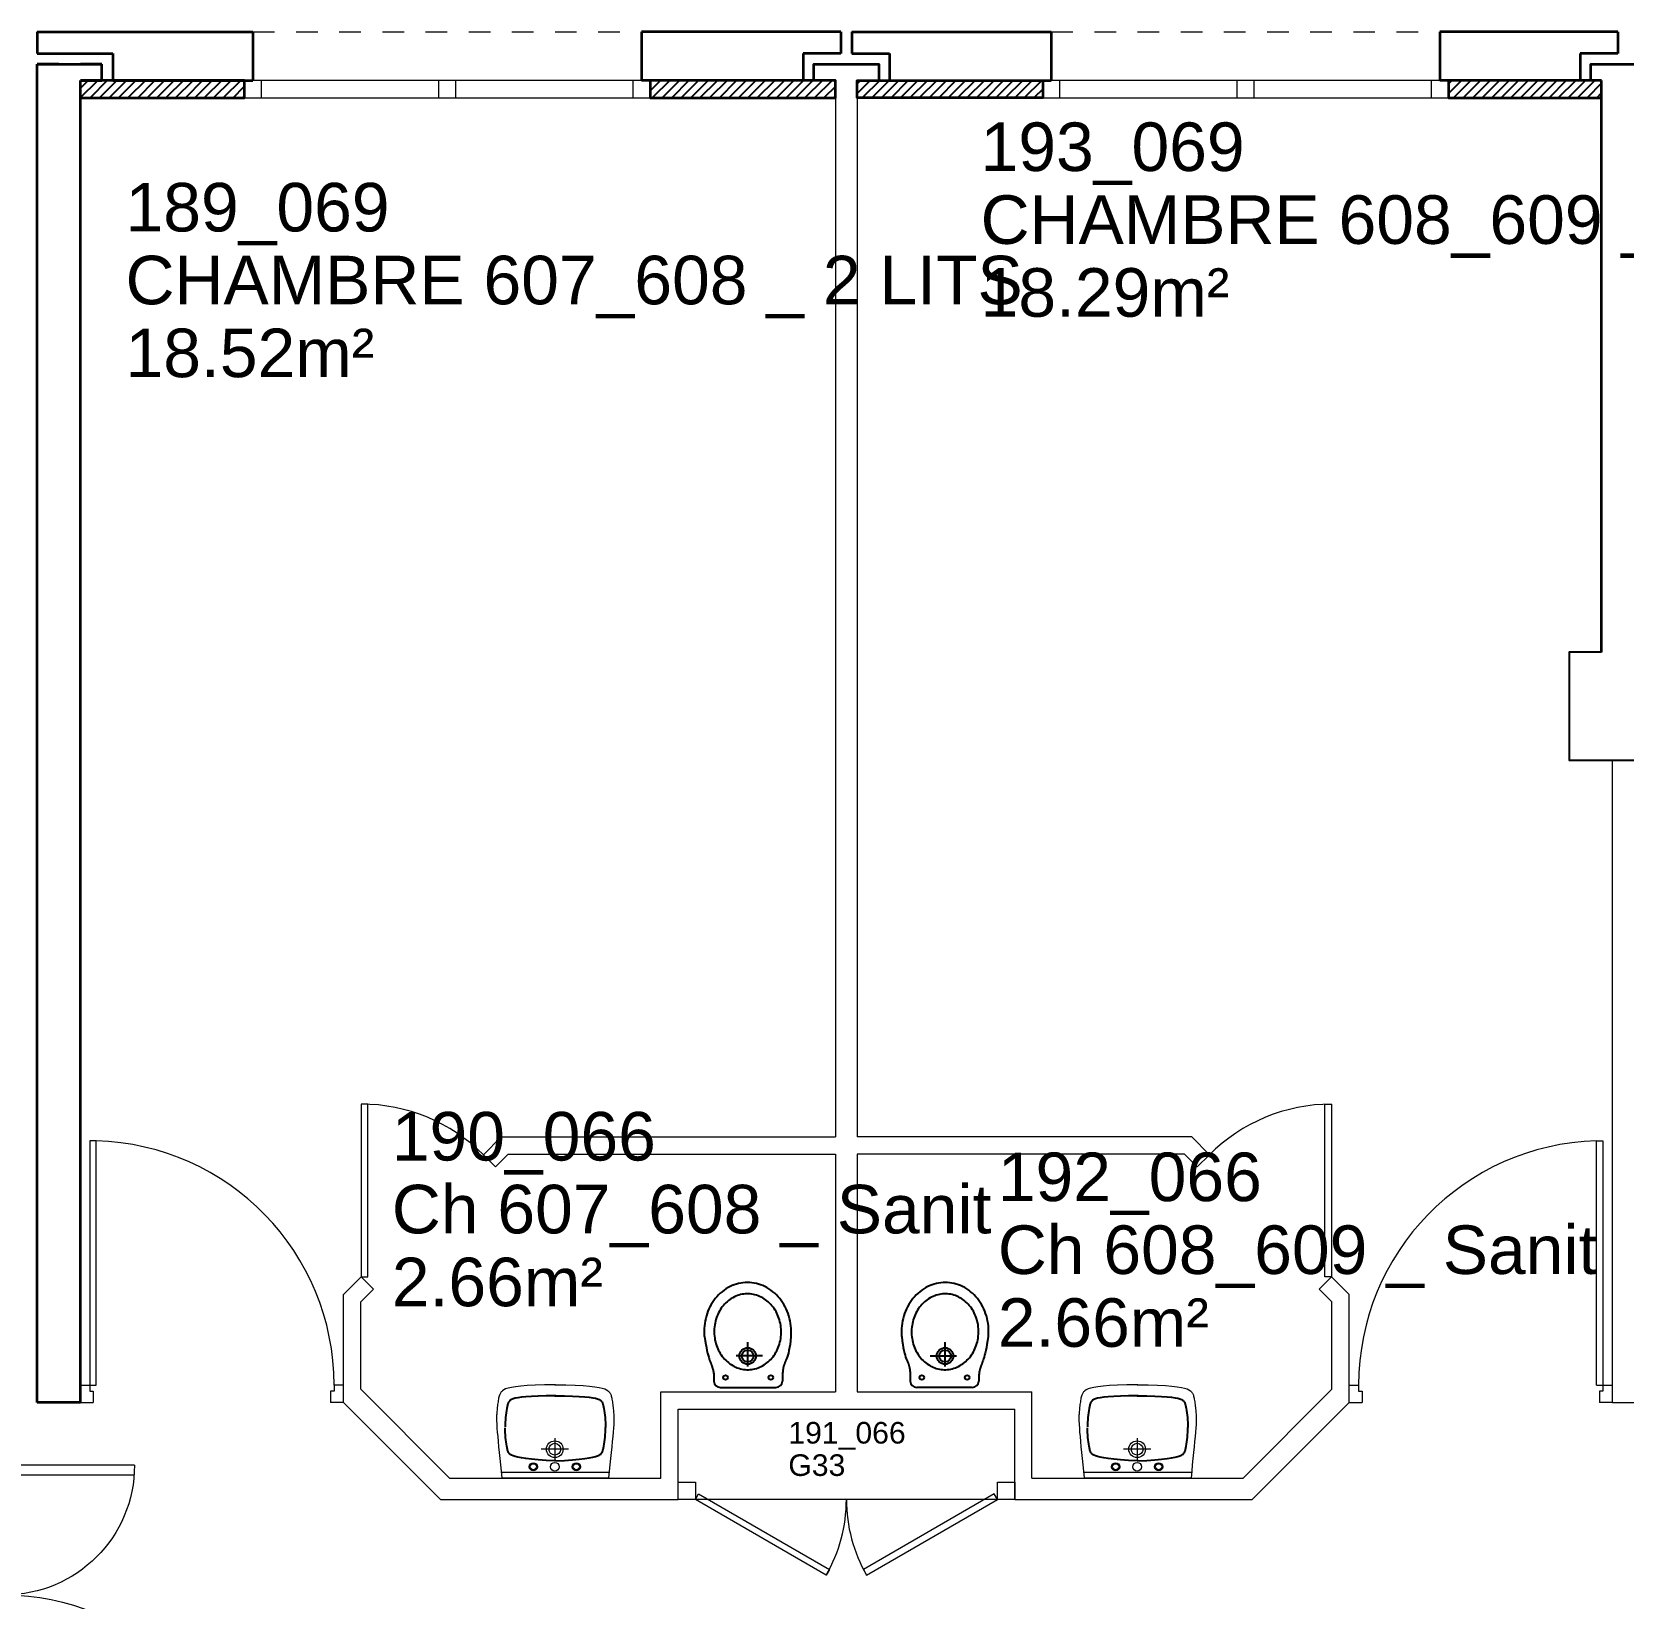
# Model space of a CAD drawing. Header units: metres. Extents: x -8 to 211, y -5 to 116.
# Drawn here: x 187.22 to 194.6, y 64.86 to 72.12 of the extents above; entities that cross this region are included whole.
import ezdxf
from ezdxf.enums import TextEntityAlignment as Align

# ---------------------------------------------------------------- set-up
doc = ezdxf.new("R2010")
doc.units = ezdxf.units.M
doc.header["$LTSCALE"] = 0.6
doc.header["$MEASUREMENT"] = 0
for name, pattern in [('CACHÉ', [0.25, 0.125, -0.125]), ('CONTINU', [0]), ('POINTILLÉS', [0.1, 0.05, -0.05])]:
    doc.linetypes.add(name, pattern=pattern)
doc.layers.get('0').update_dxf_attribs({"linetype": 'CONTINUOUS'})
for name, color, linetype in [('002 poteaux', 7, 'CONTINUOUS'), ('004 isolation', 7, 'CONTINUOUS'), ('006 sanitaire', 5, 'CONTINUOUS'), ('A_Etiqu_Gaine', 8, 'CONTINUOUS'), ('A_Etiqu_Gaine_ancien', 8, 'CONTINUOUS'), ('A_Etiqu_Gaine_code', 8, 'CONTINUOUS'), ('A_Etiqu_Local', 8, 'CONTINUOUS')]:
    doc.layers.add(name, color=color, linetype=linetype)
for name, color, linetype, lineweight in [('A_CHASS', 4, 'CONTINU', 20), ('A_MURS_CLOI', 7, 'CONTINU', 20), ('A_MURS_STRU', 7, 'CONTINU', 35), ('A_PORT', 8, 'CONTINUOUS', 0), ('A_SANI', 5, 'CONTINU', 0)]:
    doc.layers.add(name, color=color, linetype=linetype, lineweight=lineweight)
doc.styles.add('Attribut', font='arial.ttf')
doc.styles.add('ROMANS8', font='romans8', dxfattribs={"height": 10})

# ---------------------------------------------------------------- blocks, each defined once
blk = doc.blocks.new('BROCA4-G1117')
at = {"layer": '006 sanitaire', "linetype": 'Continuous'}
for p, q in [((46.507271, 20.491238), (46.507271, 20.603542)), ((46.438911, 20.540066), (46.560982, 20.540066)), ((46.346138, 20.426298), (46.34626, 20.423147)), ((46.633423, 20.394291), (46.376236, 20.394291)), ((46.663521, 20.426298), (46.663406, 20.423147))]:
    blk.add_line(p, q, dxfattribs=at)
blk.add_lwpolyline([(46.70818, 20.631093, 0.092772), (46.698827, 20.726138, 0.098236), (46.65722, 20.806264, 0.108258), (46.588394, 20.861959, 0.11669), (46.50831, 20.880907, 0.116228), (46.428135, 20.862014, 0.107322), (46.358721, 20.806263, 0.097518), (46.316344, 20.726021, 0.092603), (46.306169, 20.631093, 0.094447)], format="xyb", dxfattribs=at)
blk.add_lwpolyline([(46.510909, 20.828138, 0.110065), (46.452203, 20.816326, 0.102556), (46.400062, 20.778929, 0.093461), (46.365519, 20.723564, 0.087911), (46.352017, 20.655584, 0.087911), (46.362695, 20.587103, 0.093461), (46.394918, 20.530356, 0.102556), (46.445466, 20.490834, 0.110065), (46.503633, 20.476603, 0.110065), (46.562339, 20.488415, 0.102556), (46.614479, 20.525812, 0.093461), (46.649022, 20.581177, 0.087911), (46.662524, 20.649157, 0.087911), (46.651847, 20.717638, 0.093461), (46.619624, 20.774385, 0.102556), (46.569075, 20.813907, 0.110065)], format="xyb", close=True, dxfattribs=at)
for points in [[(46.307076, 20.630398), (46.308771, 20.611034), (46.310873, 20.593848), (46.313301, 20.578674), (46.315973, 20.565346), (46.318808, 20.553697), (46.321724, 20.543562), (46.32464, 20.534774), (46.327475, 20.527169), (46.330147, 20.520578), (46.332575, 20.514838), (46.332575, 20.514838), (46.333674, 20.512234), (46.334696, 20.509778), (46.335647, 20.507449), (46.336529, 20.505222), (46.337347, 20.503076), (46.338107, 20.500988), (46.338812, 20.498935), (46.339467, 20.496895), (46.340076, 20.494846), (46.340645, 20.492764), (46.340645, 20.492764), (46.341176, 20.490632), (46.341672, 20.488453), (46.342133, 20.486237), (46.342562, 20.48399), (46.342959, 20.481722), (46.343326, 20.479441), (46.343663, 20.477155), (46.343972, 20.474872), (46.344254, 20.472601), (46.34451, 20.47035), (46.34451, 20.47035), (46.344951, 20.465926), (46.345305, 20.461586), (46.34558, 20.4573), (46.345786, 20.453039), (46.345935, 20.448771), (46.346034, 20.444468), (46.346094, 20.440099), (46.346125, 20.435634), (46.346136, 20.431044), (46.346138, 20.426298)], [(46.707466, 20.630398), (46.70454, 20.611034), (46.701633, 20.593848), (46.698765, 20.578674), (46.695956, 20.565346), (46.693225, 20.553697), (46.690591, 20.543562), (46.688075, 20.534774), (46.685695, 20.527169), (46.683472, 20.520578), (46.681424, 20.514838), (46.681424, 20.514838), (46.680471, 20.512234), (46.679562, 20.509778), (46.678693, 20.507449), (46.677857, 20.505222), (46.67705, 20.503076), (46.676268, 20.500988), (46.675506, 20.498935), (46.674758, 20.496895), (46.67402, 20.494846), (46.673286, 20.492764), (46.673286, 20.492764), (46.672555, 20.490632), (46.671828, 20.488453), (46.671111, 20.486237), (46.670409, 20.48399), (46.669726, 20.481722), (46.669068, 20.479441), (46.668439, 20.477155), (46.667844, 20.474872), (46.667288, 20.472601), (46.666776, 20.47035), (46.666776, 20.47035), (46.665894, 20.465926), (46.665187, 20.461586), (46.664637, 20.4573), (46.664224, 20.453039), (46.663928, 20.448771), (46.663729, 20.444468), (46.663609, 20.440099), (46.663547, 20.435634), (46.663524, 20.431044), (46.663521, 20.426298)]]:
    blk.add_lwpolyline(points, dxfattribs=at)
for centre, radius in [((46.507271, 20.540066), 0.038283), ((46.507271, 20.540066), 0.027569), ((46.399849, 20.440386), 0.010462), ((46.60981, 20.440386), 0.010462)]:
    blk.add_circle(centre, radius, dxfattribs=at)
for centre, start, end in [((46.376236, 20.424292), 182.183521, 270.000001), ((46.633423, 20.424292), 270.000001, 357.816481)]:
    blk.add_arc(centre, 0.03, start, end, dxfattribs=at)
blk = doc.blocks.new('BROCA4-G1118')
at = {"layer": '006 sanitaire', "linetype": 'Continuous'}
for p, q in [((45.592567, 20.491238), (45.592567, 20.603542)), ((45.660927, 20.540066), (45.538857, 20.540066)), ((45.436317, 20.426298), (45.436432, 20.423147)), ((45.466415, 20.394291), (45.723602, 20.394291)), ((45.7537, 20.426298), (45.753578, 20.423147))]:
    blk.add_line(p, q, dxfattribs=at)
blk.add_lwpolyline([(45.79367, 20.631093, 0.092603), (45.783494, 20.726021, 0.097518), (45.741118, 20.806263, 0.107322), (45.671703, 20.862014, 0.116228), (45.591529, 20.880907, 0.11669), (45.511444, 20.861959, 0.108258), (45.442618, 20.806264, 0.098236), (45.401011, 20.726138, 0.092772), (45.391659, 20.631093, 0.094013)], format="xyb", dxfattribs=at)
blk.add_lwpolyline([(45.58893, 20.828138, 0.110065), (45.530763, 20.813907, 0.102556), (45.480214, 20.774385, 0.093461), (45.447992, 20.717638, 0.087911), (45.437314, 20.649157, 0.087911), (45.450816, 20.581177, 0.093461), (45.485359, 20.525812, 0.102556), (45.5375, 20.488415, 0.110065), (45.596205, 20.476603, 0.110065), (45.654372, 20.490834, 0.102556), (45.704921, 20.530356, 0.093461), (45.737143, 20.587103, 0.087911), (45.747821, 20.655584, 0.087911), (45.734319, 20.723564, 0.093461), (45.699776, 20.778929, 0.102556), (45.647635, 20.816326, 0.110065)], format="xyb", close=True, dxfattribs=at)
for points in [[(45.392372, 20.630398), (45.395299, 20.611034), (45.398205, 20.593848), (45.401073, 20.578674), (45.403883, 20.565346), (45.406614, 20.553697), (45.409247, 20.543562), (45.411763, 20.534774), (45.414143, 20.527169), (45.416366, 20.520578), (45.418414, 20.514838), (45.418414, 20.514838), (45.419367, 20.512234), (45.420276, 20.509778), (45.421146, 20.507449), (45.421982, 20.505222), (45.422788, 20.503076), (45.42357, 20.500988), (45.424333, 20.498935), (45.42508, 20.496895), (45.425819, 20.494846), (45.426552, 20.492764), (45.426552, 20.492764), (45.427283, 20.490632), (45.42801, 20.488453), (45.428727, 20.486237), (45.429429, 20.48399), (45.430112, 20.481722), (45.430771, 20.479441), (45.4314, 20.477155), (45.431995, 20.474872), (45.43255, 20.472601), (45.433062, 20.47035), (45.433062, 20.47035), (45.433944, 20.465926), (45.434651, 20.461586), (45.435201, 20.4573), (45.435614, 20.453039), (45.435911, 20.448771), (45.436109, 20.444468), (45.43623, 20.440099), (45.436291, 20.435634), (45.436314, 20.431044), (45.436317, 20.426298)], [(45.792763, 20.630398), (45.791067, 20.611034), (45.788965, 20.593848), (45.786537, 20.578674), (45.783865, 20.565346), (45.78103, 20.553697), (45.778114, 20.543562), (45.775198, 20.534774), (45.772363, 20.527169), (45.769691, 20.520578), (45.767264, 20.514838), (45.767264, 20.514838), (45.766164, 20.512234), (45.765142, 20.509778), (45.764192, 20.507449), (45.76331, 20.505222), (45.762491, 20.503076), (45.761731, 20.500988), (45.761026, 20.498935), (45.760371, 20.496895), (45.759762, 20.494846), (45.759193, 20.492764), (45.759193, 20.492764), (45.758662, 20.490632), (45.758166, 20.488453), (45.757705, 20.486237), (45.757276, 20.48399), (45.756879, 20.481722), (45.756513, 20.479441), (45.756176, 20.477155), (45.755867, 20.474872), (45.755584, 20.472601), (45.755328, 20.47035), (45.755328, 20.47035), (45.754887, 20.465926), (45.754534, 20.461586), (45.754259, 20.4573), (45.754052, 20.453039), (45.753904, 20.448771), (45.753804, 20.444468), (45.753744, 20.440099), (45.753713, 20.435634), (45.753702, 20.431044), (45.7537, 20.426298)]]:
    blk.add_lwpolyline(points, dxfattribs=at)
for centre, radius in [((45.592567, 20.540066), 0.038283), ((45.592567, 20.540066), 0.027569), ((45.490028, 20.440386), 0.010462), ((45.699989, 20.440386), 0.010462)]:
    blk.add_circle(centre, radius, dxfattribs=at)
for centre, start, end in [((45.466415, 20.424292), 182.183507, 270.000001), ((45.723602, 20.424292), 270.000001, 357.816481)]:
    blk.add_arc(centre, 0.03, start, end, dxfattribs=at)
blk = doc.blocks.new('A_Etiqu_Local')
at = {"style": 'Attribut', "flags": 1}
for tag, p in [('CODE_HOPITAL', (-0.4463, 1.9737)), ('CODE_SITE', (-0.4463, 1.7487)), ('CODE_BATIMENT', (-0.4463, 1.5237)), ('CODE_SECTEUR', (-0.4463, 1.2987)), ('CODE_ETAGE', (-0.4463, 1.0737)), ('NOM_NORMALISE', (-0.4463, -0.843)), ('SECTEUR_ACTIVITE', (-0.4463, -1.068)), ('SOUS_SECTEUR_ACTIVITE', (-0.4463, -1.293)), ('VOLUME', (-0.4463, -1.518)), ('SERVICE', (-0.4463, -1.743)), ('CODE_UG', (-0.4463, -1.968)), ('CODE_UA', (-0.4463, -2.193)), ('CODE_POLE', (-0.4463, -2.418)), ('OCCUPANT_EXTERNE', (-0.4463, -2.643)), ('DISPONIBILITE', (-0.4463, -2.868)), ('ACCES_HANDICAPES', (-0.4463, -3.093)), ('NATURE_SOL', (-0.4463, -3.318)), ('RISQUE_LABORATOIRE', (-0.4463, -3.543)), ('AMIANTE', (-0.4463, -3.768))]:
    blk.add_attdef(tag, p, '', height=0.15, dxfattribs=at)
at = {"layer": 'A_Etiqu_Local', "style": 'Attribut'}
for tag, p in [('CODE_PIECE', (-0.4483, 0.5327)), ('NOM_USAGE', (-0.4483, 0.1952)), ('SURFACE', (-0.4483, -0.1423))]:
    blk.add_attdef(tag, p, '', height=0.225, dxfattribs=at)
blk = doc.blocks.new('A_Etiqu_Gaine')
at = {"style": 'Attribut', "flags": 1}
for tag, p in [('CODE_HOPITAL', (-0.4323, 0.8651)), ('CODE_SITE', (-0.4323, 0.7151)), ('CODE_BATIMENT', (-0.4323, 0.5651)), ('CODE_SECTEUR', (-0.4323, 0.4151)), ('CODE_ETAGE', (-0.4323, 0.2651)), ('NOM_NORMALISE', (-0.4323, -0.3349)), ('SECTEUR_ACTIVITE', (-0.4323, -0.4849)), ('SOUS_SECTEUR_ACTIVITE', (-0.4323, -0.6349)), ('SURFACE', (-0.4323, -0.7849)), ('CODE_UG', (-0.4323, -0.9349)), ('CODE_POLE', (-0.4323, -1.0849)), ('AMIANTE', (-0.4323, -1.2349))]:
    blk.add_attdef(tag, p, '', height=0.1, dxfattribs=at)
at = {"layer": 'A_Etiqu_Gaine', "style": 'Attribut'}
blk.add_attdef('NOM_USAGE', (-0.4323, -0.1849), '', height=0.1, dxfattribs=at)
at = {"layer": 'A_Etiqu_Gaine_ancien', "style": 'Attribut'}
blk.add_attdef('CODE_PIECE_ANCIEN', (-0.4323, 0.1151), '', height=0.1, dxfattribs=at)
at = {"layer": 'A_Etiqu_Gaine_code', "style": 'Attribut'}
blk.add_attdef('CODE_PIECE', (-0.4323, -0.0349), '', height=0.1, dxfattribs=at)
blk = doc.blocks.new('BROCA2-G1127')
at = {"layer": '006 sanitaire', "linetype": 'Continuous'}
for points in [[(48.753517, 17.895912), (48.709555, 17.892946), (48.67232, 17.890017), (48.641202, 17.887107), (48.615589, 17.884195), (48.594871, 17.881265), (48.578435, 17.878295), (48.565672, 17.875267), (48.55597, 17.872162), (48.548718, 17.868961), (48.543304, 17.865645), (48.543304, 17.865645), (48.541104, 17.863934), (48.53918, 17.862162), (48.537502, 17.860303), (48.53604, 17.85833), (48.534764, 17.856216), (48.533642, 17.853934), (48.532644, 17.851457), (48.531741, 17.84876), (48.530901, 17.845814), (48.530094, 17.842593), (48.530094, 17.842593), (48.528502, 17.835279), (48.526946, 17.826909), (48.525451, 17.817635), (48.52404, 17.807608), (48.522739, 17.79698), (48.521572, 17.785902), (48.520565, 17.774527), (48.519741, 17.763005), (48.519127, 17.751488), (48.518745, 17.740128)], [(48.75016, 17.895912), (48.794119, 17.892946), (48.831351, 17.890017), (48.862467, 17.887107), (48.88808, 17.884195), (48.908798, 17.881265), (48.925234, 17.878295), (48.937998, 17.875267), (48.947701, 17.872162), (48.954954, 17.868961), (48.960367, 17.865645), (48.960367, 17.865645), (48.962567, 17.863934), (48.964491, 17.862162), (48.966168, 17.860303), (48.96763, 17.85833), (48.968906, 17.856216), (48.970027, 17.853934), (48.971024, 17.851457), (48.971927, 17.84876), (48.972766, 17.845814), (48.973572, 17.842593), (48.973572, 17.842593), (48.975163, 17.835281), (48.976717, 17.826927), (48.978212, 17.817694), (48.97962, 17.807748), (48.980918, 17.797253), (48.98208, 17.786374), (48.983082, 17.775275), (48.983897, 17.764122), (48.984502, 17.753078), (48.984871, 17.74231)]]:
    blk.add_lwpolyline(points, dxfattribs=at)
blk = doc.blocks.new('BROCA2-G1128')
at = {"layer": '006 sanitaire', "linetype": 'Continuous'}
for points in [[(48.753517, 17.59388), (48.709555, 17.594272), (48.67232, 17.59514), (48.641202, 17.596446), (48.615589, 17.598151), (48.594871, 17.600219), (48.578435, 17.60261), (48.565672, 17.605287), (48.55597, 17.608211), (48.548718, 17.611346), (48.543304, 17.614653), (48.543304, 17.614653), (48.541104, 17.616364), (48.53918, 17.618136), (48.537502, 17.619995), (48.53604, 17.621968), (48.534764, 17.624082), (48.533642, 17.626363), (48.532644, 17.628839), (48.531741, 17.631537), (48.530901, 17.634483), (48.530094, 17.637704), (48.530094, 17.637704), (48.528502, 17.645017), (48.526946, 17.653387), (48.525451, 17.662662), (48.52404, 17.672689), (48.522739, 17.683318), (48.521572, 17.694397), (48.520565, 17.705773), (48.519741, 17.717296), (48.519127, 17.728813), (48.518745, 17.740173)], [(48.75016, 17.59388), (48.794119, 17.594272), (48.831351, 17.59514), (48.862467, 17.596446), (48.88808, 17.598151), (48.908798, 17.600219), (48.925234, 17.60261), (48.937998, 17.605287), (48.947701, 17.608211), (48.954954, 17.611346), (48.960367, 17.614653), (48.960367, 17.614653), (48.962567, 17.616364), (48.964491, 17.618136), (48.966168, 17.619995), (48.96763, 17.621968), (48.968906, 17.624082), (48.970027, 17.626363), (48.971024, 17.628839), (48.971927, 17.631537), (48.972766, 17.634483), (48.973572, 17.637704), (48.973572, 17.637704), (48.975163, 17.645015), (48.976717, 17.65337), (48.978212, 17.662603), (48.97962, 17.67255), (48.980918, 17.683045), (48.98208, 17.693925), (48.983082, 17.705025), (48.983897, 17.716179), (48.984502, 17.727222), (48.984871, 17.737991)]]:
    blk.add_lwpolyline(points, dxfattribs=at)
blk = doc.blocks.new('BROCA2-G1126')
at = {"layer": '006 sanitaire'}
for name in ['BROCA2-G1127', 'BROCA2-G1128']:
    blk.add_blockref(name, (0, 0), dxfattribs=at)
blk = doc.blocks.new('-P175bt10')
at = {"layer": 'A_PORT', "linetype": 'Continuous'}
for p, q in [((0.0408, 1.1675), (0.0408, 0.1)), ((0.0875, 1.1665), (0.0875, 0.1)), ((1.6625, 0.699), (1.6625, 0.1)), ((1.7092, 0.7008), (1.7092, 0.1)), ((0, 0.1), (0, 0)), ((0, 0.1), (0.0408, 0.1)), ((0.0408, 0.1), (0.0875, 0.1)), ((0.0408, 0.1), (0.0408, 0.0533)), ((0.0408, -0.9675), (0.0408, 0.1)), ((0.0875, -0.9665), (0.0875, 0.1)), ((1.6625, 0.1), (1.7092, 0.1)), ((1.6625, -0.499), (1.6625, 0.1)), ((1.7092, 0.1), (1.7092, 0.0533)), ((1.75, 0.1), (1.7092, 0.1)), ((1.7092, -0.5008), (1.7092, 0.1)), ((1.75, 0.1), (1.75, 0))]:
    blk.add_line(p, q, dxfattribs=at)
at = {"layer": 'A_PORT'}
for p, q in [((0, 0), (0.0875, 0)), ((1.75, 0), (1.6625, 0))]:
    blk.add_line(p, q, dxfattribs=at)
at = {"layer": 'A_PORT', "linetype": 'Continuous'}
for centre, radius, start, end in [((0.0408, 0.1), 1.0675, 0, 90), ((1.7092, 0.1), 0.6008, 90, 180)]:
    blk.add_arc(centre, radius, start, end, dxfattribs=at)
at = {"layer": 'A_PORT', "linetype": 'CACHÉ'}
for centre, radius, start, end in [((0.0408, 0.1), 1.0675, 270, 0), ((1.7092, 0.1), 0.6008, 180, 270)]:
    blk.add_arc(centre, radius, start, end, dxfattribs=at)
at = {"layer": 'A_PORT', "linetype": 'Continuous', "style": 'ROMANS8'}
for tag, p in [('PCF', (0.5371, 0.2448)), ('175X204', (0.5272, 0.1021))]:
    blk.add_attdef(tag, text='', height=0.0933, dxfattribs=at).set_placement(p, align=Align.CENTER)

msp = doc.modelspace()

# ---------------------------------------------------------------- linework, layer by layer
at = {"layer": '002 poteaux', "color": 8, "linetype": 'Continuous'}
msp.add_lwpolyline([(194.5, 69.2461), (194.3499, 69.2461), (194.3499, 68.7461), (194.8499, 68.7461), (194.8499, 69.2461), (194.7, 69.2461)], dxfattribs=at)
at = {"layer": '004 isolation', "color": 8, "linetype": 'Continuous'}
for p, q in [((187.4862, 71.8957), (187.4498, 71.8593)), ((187.4498, 71.8957), (188.2098, 71.8957)), ((187.4498, 71.8157), (187.4498, 71.8957)), ((187.4504, 71.8158), (187.5304, 71.8957)), ((187.5746, 71.8957), (187.4946, 71.8157)), ((187.5388, 71.8157), (187.6187, 71.8957)), ((187.663, 71.8958), (187.583, 71.8157)), ((187.6271, 71.8157), (187.7071, 71.8957)), ((187.7513, 71.8957), (187.6714, 71.8158)), ((187.7155, 71.8157), (187.7955, 71.8957)), ((187.8397, 71.8958), (187.7597, 71.8157)), ((187.8039, 71.8157), (187.8839, 71.8958)), ((187.9281, 71.8957), (187.8481, 71.8158)), ((187.8923, 71.8158), (187.9723, 71.8957)), ((188.0165, 71.8957), (187.9365, 71.8157)), ((187.9807, 71.8157), (188.0607, 71.8958)), ((188.1049, 71.8958), (188.0249, 71.8158)), ((188.0691, 71.8158), (188.1491, 71.8957)), ((188.1933, 71.8957), (188.1133, 71.8158)), ((188.1575, 71.8157), (188.2097, 71.868)), ((188.2098, 71.8957), (188.2098, 71.8157)), ((190.0936, 71.8957), (190.0897, 71.8919)), ((190.0898, 71.8477), (190.1378, 71.8957)), ((190.0898, 71.8957), (190.9499, 71.8957)), ((190.0898, 71.8157), (190.0898, 71.8957)), ((190.182, 71.8957), (190.102, 71.8158)), ((190.1462, 71.8157), (190.2262, 71.8957)), ((190.2704, 71.8957), (190.1904, 71.8157)), ((190.2346, 71.8157), (190.3146, 71.8957)), ((190.3588, 71.8957), (190.2788, 71.8157)), ((190.323, 71.8158), (190.403, 71.8957)), ((190.4472, 71.8957), (190.3672, 71.8158)), ((190.4114, 71.8157), (190.4914, 71.8957)), ((190.5356, 71.8958), (190.4556, 71.8157)), ((190.4998, 71.8157), (190.5798, 71.8957)), ((190.624, 71.8957), (190.544, 71.8158)), ((190.5882, 71.8158), (190.6682, 71.8957)), ((190.7124, 71.8957), (190.6324, 71.8158)), ((190.6766, 71.8157), (190.7566, 71.8958)), ((190.8008, 71.8958), (190.7208, 71.8157)), ((190.7649, 71.8158), (190.8449, 71.8957)), ((190.8891, 71.8957), (190.8091, 71.8158)), ((190.8533, 71.8158), (190.9333, 71.8957)), ((190.9498, 71.8681), (190.8975, 71.8158)), ((190.9499, 71.8957), (190.9499, 71.8157)), ((191.0659, 71.8957), (191.0496, 71.8794)), ((191.0496, 71.8352), (191.1101, 71.8957)), ((191.9097, 71.8957), (191.0496, 71.8957)), ((191.0496, 71.8957), (191.0496, 71.8157)), ((191.1543, 71.8957), (191.0743, 71.8158)), ((191.1185, 71.8157), (191.1985, 71.8957)), ((191.2427, 71.8957), (191.1627, 71.8157)), ((191.2069, 71.8157), (191.2869, 71.8957)), ((191.3311, 71.8957), (191.2511, 71.8157)), ((191.2953, 71.8158), (191.3753, 71.8957)), ((191.4194, 71.8957), (191.3395, 71.8158)), ((191.3836, 71.8157), (191.4636, 71.8957)), ((191.5078, 71.8958), (191.4278, 71.8157)), ((191.472, 71.8157), (191.552, 71.8957)), ((191.5962, 71.8957), (191.5163, 71.8158)), ((191.5604, 71.8158), (191.6404, 71.8957)), ((191.6846, 71.8957), (191.6046, 71.8158)), ((191.6488, 71.8157), (191.7288, 71.8958)), ((191.773, 71.8958), (191.693, 71.8157)), ((191.7372, 71.8158), (191.8172, 71.8957)), ((191.8614, 71.8957), (191.7814, 71.8158)), ((191.8256, 71.8158), (191.9056, 71.8957)), ((191.9097, 71.8556), (191.8698, 71.8158)), ((191.9097, 71.8157), (191.9097, 71.8957)), ((193.8059, 71.8958), (193.7897, 71.8795)), ((193.7897, 71.8353), (193.8501, 71.8958)), ((193.7897, 71.8157), (193.7897, 71.8957)), ((193.7897, 71.8957), (194.4999, 71.8957)), ((193.8943, 71.8957), (193.8143, 71.8157)), ((193.8585, 71.8157), (193.9385, 71.8957)), ((193.9827, 71.8957), (193.9027, 71.8157)), ((193.9469, 71.8157), (194.0269, 71.8958)), ((194.0711, 71.8958), (193.9911, 71.8157)), ((194.0353, 71.8158), (194.1153, 71.8958)), ((194.1595, 71.8957), (194.0795, 71.8157)), ((194.1237, 71.8157), (194.2037, 71.8957)), ((194.2479, 71.8957), (194.1679, 71.8157)), ((194.2121, 71.8157), (194.2921, 71.8958)), ((194.3363, 71.8958), (194.2562, 71.8157)), ((194.3005, 71.8158), (194.3805, 71.8958)), ((194.4247, 71.8957), (194.3447, 71.8157)), ((194.3888, 71.8157), (194.4688, 71.8957)), ((194.4999, 71.8826), (194.433, 71.8157)), ((194.4772, 71.8157), (194.4999, 71.8384)), ((194.4999, 71.8957), (194.4999, 71.8157)), ((188.2098, 71.8157), (187.4498, 71.8157)), ((188.2098, 71.8238), (188.2017, 71.8157)), ((190.9499, 71.8157), (190.0898, 71.8157)), ((190.9417, 71.8158), (190.9499, 71.8239)), ((191.0496, 71.8157), (191.9097, 71.8157)), ((194.4999, 71.8157), (193.7897, 71.8157))]:
    msp.add_line(p, q, dxfattribs=at)
at = {"layer": 'A_CHASS', "color": 8, "linetype": 'CACHÉ'}
for p, q in [((188.2498, 72.1208), (190.0499, 72.1208)), ((191.9497, 72.1208), (193.75, 72.1208))]:
    msp.add_line(p, q, dxfattribs=at)
at = {"layer": 'A_CHASS', "color": 8, "linetype": 'Continuous'}
for p, q in [((190.0898, 71.8957), (188.2098, 71.8957)), ((193.7897, 71.8957), (191.9097, 71.8957))]:
    msp.add_line(p, q, dxfattribs=at)
for points in [[(188.2098, 71.8957), (188.2098, 71.8157), (190.0898, 71.8157)], [(188.2898, 71.8157), (188.2898, 71.8957)], [(189.1098, 71.8957), (189.1098, 71.8157)], [(189.1898, 71.8157), (189.1898, 71.8957)], [(190.0098, 71.8957), (190.0098, 71.8157)], [(190.0898, 71.8157), (190.0898, 71.8957)], [(191.9097, 71.8957), (191.9097, 71.8157), (193.7897, 71.8157)], [(191.9897, 71.8157), (191.9897, 71.8957)], [(192.8097, 71.8957), (192.8097, 71.8157)], [(192.8897, 71.8157), (192.8897, 71.8957)], [(193.7097, 71.8957), (193.7097, 71.8157)], [(193.7897, 71.8157), (193.7897, 71.8957)]]:
    msp.add_lwpolyline(points, dxfattribs=at)
at = {"layer": 'A_MURS_CLOI', "color": 8, "linetype": 'Continuous'}
for p, q in [((190.9499, 71.8957), (190.9499, 67.0009)), ((191.0499, 71.8957), (191.0499, 67.0009)), ((194.5499, 65.7709), (194.5499, 68.7461)), ((189.3175, 66.9187), (189.3996, 67.0009)), ((189.3996, 67.0009), (190.9499, 67.0009)), ((192.6001, 67.0009), (191.0499, 67.0009)), ((192.6823, 66.9187), (192.6001, 67.0009)), ((189.3175, 66.9187), (189.374, 66.8621)), ((189.374, 66.8621), (189.4328, 66.9209)), ((189.4328, 66.9209), (190.9499, 66.9209)), ((190.9499, 66.9209), (190.9499, 65.8204)), ((191.0499, 66.9209), (191.0499, 65.8204)), ((192.567, 66.9209), (191.0499, 66.9209)), ((192.6257, 66.8621), (192.567, 66.9209)), ((192.6823, 66.9187), (192.6257, 66.8621)), ((188.6696, 66.2709), (188.7518, 66.353)), ((188.7518, 66.353), (188.8084, 66.2965)), ((193.248, 66.353), (193.1914, 66.2965)), ((193.3301, 66.2709), (193.248, 66.353)), ((188.6696, 65.7709), (188.6696, 66.2709)), ((188.7496, 66.2377), (188.8084, 66.2965)), ((188.7496, 65.8323), (188.7496, 66.2377)), ((193.2501, 66.2377), (193.1914, 66.2965)), ((193.2501, 65.8323), (193.2501, 66.2377)), ((193.3301, 65.7709), (193.3301, 66.2709)), ((188.7496, 65.8323), (189.1611, 65.4209)), ((190.1399, 65.4209), (190.1399, 65.8204)), ((190.1399, 65.8204), (190.9499, 65.8204)), ((191.0499, 65.8204), (191.8599, 65.8204)), ((191.8599, 65.4209), (191.8599, 65.8204)), ((193.2501, 65.8323), (192.8387, 65.4209)), ((188.6696, 65.7709), (189.1196, 65.3209)), ((190.2199, 65.3209), (190.2199, 65.7404)), ((190.2199, 65.7404), (191.7799, 65.7404)), ((191.7799, 65.3209), (191.7799, 65.7404)), ((193.3301, 65.7709), (192.8801, 65.3209)), ((194.5499, 65.7709), (194.6499, 65.7709)), ((189.1611, 65.4209), (190.1399, 65.4209)), ((191.8599, 65.4209), (192.8387, 65.4209)), ((189.1196, 65.3209), (190.2199, 65.3209)), ((191.7799, 65.3209), (192.8801, 65.3209))]:
    msp.add_line(p, q, dxfattribs=at)
at = {"layer": 'A_MURS_STRU', "color": 8, "linetype": 'Continuous'}
for p, q in [((187.2499, 72.1208), (187.2499, 72.0208)), ((187.2499, 72.1208), (188.2498, 72.1208)), ((188.2498, 72.1208), (188.2498, 71.8957)), ((190.0499, 72.1208), (190.0499, 71.8957)), ((190.9748, 72.1208), (190.0499, 72.1208)), ((190.9748, 72.1208), (190.9748, 72.0208)), ((191.0248, 72.1208), (191.9497, 72.1208)), ((191.0248, 72.1208), (191.0248, 72.0208)), ((191.9497, 72.1208), (191.9497, 71.8957)), ((193.75, 72.1208), (193.75, 71.8957)), ((194.5749, 72.1208), (193.75, 72.1208)), ((194.5749, 72.1208), (194.5749, 72.0208)), ((187.2499, 65.7709), (187.2499, 71.9708)), ((187.4499, 65.7709), (187.4499, 71.8957)), ((194.5, 69.2461), (194.5, 71.8957))]:
    msp.add_line(p, q, dxfattribs=at)
at = {"layer": 'A_MURS_STRU', "color": 8}
for p, q in [((187.2499, 72.0208), (187.5999, 72.0208)), ((187.5999, 72.0208), (187.5999, 71.8957)), ((190.7998, 72.0208), (190.7998, 71.8957)), ((190.9748, 72.0208), (190.7998, 72.0208)), ((191.0248, 72.0208), (191.1998, 72.0208)), ((191.1998, 72.0208), (191.1998, 71.8957)), ((194.3999, 72.0208), (194.3999, 71.8957)), ((194.5749, 72.0208), (194.3999, 72.0208)), ((187.2499, 71.9708), (187.5499, 71.9708)), ((187.5499, 71.8957), (187.5499, 71.9708)), ((187.4499, 71.8957), (187.5499, 71.8957)), ((187.5999, 71.8957), (188.2498, 71.8957)), ((190.7998, 71.8957), (190.0499, 71.8957)), ((191.1998, 71.8957), (191.9497, 71.8957)), ((194.3999, 71.8957), (193.75, 71.8957)), ((187.4499, 65.7709), (187.2499, 65.7709))]:
    msp.add_line(p, q, dxfattribs=at)
at = {"layer": 'A_MURS_STRU', "color": 8, "linetype": 'POINTILLÉS'}
for p, q in [((187.5499, 71.9708), (187.2499, 71.9708)), ((187.5499, 71.8957), (187.5499, 71.9708)), ((187.4499, 71.8957), (187.5499, 71.8957))]:
    msp.add_line(p, q, dxfattribs=at)
at = {"layer": 'A_MURS_STRU', "color": 8, "linetype": 'Continuous'}
for points in [[(190.8498, 71.8957), (190.8498, 71.9707), (191.1498, 71.9707), (191.1498, 71.8957)], [(194.4499, 71.8957), (194.4499, 71.9707), (194.7499, 71.9707), (194.7499, 71.8957)], [(187.4498, 71.8157), (188.2098, 71.8157), (188.2098, 71.8957), (187.4498, 71.8957)], [(194.4999, 71.8957), (193.7897, 71.8957), (193.7897, 71.8157), (194.4999, 71.8157)]]:
    msp.add_lwpolyline(points, dxfattribs=at)
for points in [[(190.0898, 71.8957), (190.0898, 71.8157), (190.9499, 71.8157), (190.9499, 71.8957)], [(191.9097, 71.8957), (191.9097, 71.8157), (191.0496, 71.8157), (191.0496, 71.8957)]]:
    msp.add_lwpolyline(points, close=True, dxfattribs=at)
at = {"layer": 'A_PORT', "color": 8, "linetype": 'Continuous'}
for p, q in [((188.7818, 67.153), (188.7518, 67.153)), ((188.7518, 67.153), (188.7518, 66.353)), ((188.7818, 66.353), (188.7818, 67.153)), ((193.218, 66.353), (193.218, 67.153)), ((193.218, 67.153), (193.248, 67.153)), ((193.248, 67.153), (193.248, 66.353)), ((187.4938, 66.9825), (187.4938, 65.8231)), ((187.5238, 66.9825), (187.4938, 66.9825)), ((187.5238, 65.8509), (187.5238, 66.9825)), ((194.476, 65.8509), (194.476, 66.9825)), ((194.476, 66.9825), (194.506, 66.9825)), ((194.506, 66.9825), (194.506, 65.8231)), ((188.7518, 66.353), (188.7818, 66.353)), ((193.248, 66.353), (193.218, 66.353)), ((187.4499, 65.7709), (187.4499, 65.8509)), ((187.4499, 65.8509), (187.5238, 65.8509)), ((187.4938, 65.8231), (187.5098, 65.8231)), ((187.5098, 65.8231), (187.5098, 65.7709)), ((188.6098, 65.8231), (188.6098, 65.7709)), ((188.6258, 65.8231), (188.6098, 65.8231)), ((188.6258, 65.8509), (188.6258, 65.8231)), ((188.6696, 65.8509), (188.6258, 65.8509)), ((188.6696, 65.7709), (188.6696, 65.8509)), ((193.3301, 65.7709), (193.3301, 65.8509)), ((193.3301, 65.8509), (193.374, 65.8509)), ((193.374, 65.8509), (193.374, 65.8231)), ((193.374, 65.8231), (193.39, 65.8231)), ((193.39, 65.8231), (193.39, 65.7709)), ((194.476, 65.8509), (194.5499, 65.8509)), ((194.49, 65.8231), (194.49, 65.7709)), ((194.506, 65.8231), (194.49, 65.8231)), ((194.5499, 65.7709), (194.5499, 65.8509)), ((187.4499, 65.7709), (187.5098, 65.7709)), ((188.6696, 65.7709), (188.6098, 65.7709)), ((193.3301, 65.7709), (193.39, 65.7709)), ((194.5499, 65.7709), (194.49, 65.7709)), ((190.2199, 65.3209), (190.2199, 65.4009)), ((190.2199, 65.4009), (190.2999, 65.4009)), ((190.2999, 65.4009), (190.2999, 65.3209)), ((191.6999, 65.3209), (191.6999, 65.4009)), ((191.6999, 65.4009), (191.7799, 65.4009)), ((191.7799, 65.4009), (191.7799, 65.3209)), ((191.7799, 65.3209), (190.2199, 65.3209))]:
    msp.add_line(p, q, dxfattribs=at)
for points in [[(190.3149, 65.3469), (190.9211, 64.9969), (190.9061, 64.9709), (190.2999, 65.3209)], [(191.6849, 65.3469), (191.0787, 64.9969), (191.0937, 64.9709), (191.6999, 65.3209)]]:
    msp.add_lwpolyline(points, close=True, dxfattribs=at)
for centre, radius, start, end in [((188.7518, 66.353), 0.8, 44.99999, 90), ((193.248, 66.353), 0.8, 90, 135.00001), ((187.4938, 65.8509), 1.132, 0, 88.48138), ((194.506, 65.8509), 1.132, 91.51862, 180), ((190.2999, 65.3209), 0.7, 330.00002, 0.00001), ((191.6999, 65.3209), 0.7, 180.00001, 210)]:
    msp.add_arc(centre, radius, start, end, dxfattribs=at)
at = {"layer": 'A_SANI', "color": 8}
for p, q in [((189.6485, 65.6055), (189.6485, 65.5034)), ((192.3473, 65.6055), (192.3473, 65.5034)), ((189.7117, 65.5544), (189.5853, 65.5544)), ((192.4106, 65.5544), (192.2841, 65.5544)), ((189.8981, 65.4458), (189.4028, 65.4458)), ((189.8981, 65.4209), (189.4028, 65.4209)), ((192.597, 65.4458), (192.1016, 65.4458)), ((192.597, 65.4209), (192.1016, 65.4209))]:
    msp.add_line(p, q, dxfattribs=at)
for points in [[(189.6524, 65.8526), (189.601, 65.8518), (189.5574, 65.8506), (189.521, 65.8488), (189.491, 65.8466), (189.4667, 65.8439), (189.4474, 65.8408), (189.4324, 65.8373), (189.4208, 65.8335), (189.4121, 65.8293), (189.4055, 65.8248), (189.4055, 65.8248), (189.4028, 65.8224), (189.4003, 65.8199), (189.3982, 65.8172), (189.3963, 65.8144), (189.3946, 65.8113), (189.3931, 65.8079), (189.3918, 65.8043), (189.3906, 65.8002), (189.3894, 65.7958), (189.3884, 65.7909), (189.3884, 65.7909), (189.3873, 65.7856), (189.3863, 65.7799), (189.3854, 65.7739), (189.3845, 65.7676), (189.3836, 65.7611), (189.3828, 65.7546), (189.382, 65.748), (189.3813, 65.7415), (189.3807, 65.7351), (189.3802, 65.7289), (189.3802, 65.7289), (189.3797, 65.723), (189.3793, 65.7173), (189.379, 65.7117), (189.3788, 65.7061), (189.3787, 65.7004), (189.3787, 65.6946), (189.3788, 65.6886), (189.3789, 65.6822), (189.3792, 65.6754), (189.3796, 65.6681), (189.3796, 65.6681), (189.3806, 65.6517), (189.3821, 65.6332), (189.3839, 65.6125), (189.386, 65.5898), (189.3884, 65.5654), (189.391, 65.5393), (189.3938, 65.5116), (189.3967, 65.4826), (189.3997, 65.4523), (189.4028, 65.4209)], [(189.6485, 65.8526), (189.6999, 65.8518), (189.7435, 65.8506), (189.7799, 65.8488), (189.8099, 65.8466), (189.8342, 65.8439), (189.8535, 65.8408), (189.8686, 65.8373), (189.8801, 65.8335), (189.8888, 65.8293), (189.8954, 65.8248), (189.8954, 65.8248), (189.8982, 65.8224), (189.9006, 65.8199), (189.9027, 65.8172), (189.9046, 65.8144), (189.9063, 65.8113), (189.9078, 65.8079), (189.9091, 65.8043), (189.9104, 65.8002), (189.9115, 65.7958), (189.9125, 65.7909), (189.9125, 65.7909), (189.9136, 65.7856), (189.9146, 65.7799), (189.9155, 65.7739), (189.9165, 65.7676), (189.9173, 65.7611), (189.9181, 65.7546), (189.9189, 65.748), (189.9196, 65.7415), (189.9202, 65.7351), (189.9207, 65.7289), (189.9207, 65.7289), (189.9212, 65.723), (189.9216, 65.7173), (189.9219, 65.7117), (189.9221, 65.7061), (189.9222, 65.7004), (189.9222, 65.6946), (189.9222, 65.6886), (189.922, 65.6822), (189.9217, 65.6754), (189.9214, 65.6681), (189.9214, 65.6681), (189.9203, 65.6517), (189.9188, 65.6332), (189.917, 65.6125), (189.9149, 65.5898), (189.9126, 65.5654), (189.91, 65.5393), (189.9072, 65.5116), (189.9042, 65.4826), (189.9012, 65.4523), (189.8981, 65.4209)], [(192.3513, 65.8526), (192.2998, 65.8518), (192.2563, 65.8506), (192.2199, 65.8488), (192.1899, 65.8466), (192.1656, 65.8439), (192.1463, 65.8408), (192.1312, 65.8373), (192.1197, 65.8335), (192.111, 65.8293), (192.1043, 65.8248), (192.1043, 65.8248), (192.1016, 65.8224), (192.0992, 65.8199), (192.097, 65.8172), (192.0951, 65.8144), (192.0935, 65.8113), (192.092, 65.8079), (192.0906, 65.8043), (192.0894, 65.8002), (192.0883, 65.7958), (192.0872, 65.7909), (192.0872, 65.7909), (192.0862, 65.7856), (192.0852, 65.7799), (192.0842, 65.7739), (192.0833, 65.7676), (192.0824, 65.7611), (192.0816, 65.7546), (192.0809, 65.748), (192.0802, 65.7415), (192.0796, 65.7351), (192.079, 65.7289), (192.079, 65.7289), (192.0785, 65.723), (192.0782, 65.7173), (192.0779, 65.7117), (192.0777, 65.7061), (192.0775, 65.7004), (192.0775, 65.6946), (192.0776, 65.6886), (192.0778, 65.6822), (192.078, 65.6754), (192.0784, 65.6681), (192.0784, 65.6681), (192.0795, 65.6517), (192.0809, 65.6332), (192.0827, 65.6125), (192.0848, 65.5898), (192.0872, 65.5654), (192.0898, 65.5393), (192.0926, 65.5116), (192.0955, 65.4826), (192.0985, 65.4523), (192.1016, 65.4209)], [(192.3473, 65.8526), (192.3987, 65.8518), (192.4423, 65.8506), (192.4787, 65.8488), (192.5087, 65.8466), (192.533, 65.8439), (192.5523, 65.8408), (192.5674, 65.8373), (192.5789, 65.8335), (192.5876, 65.8293), (192.5942, 65.8248), (192.5942, 65.8248), (192.597, 65.8224), (192.5994, 65.8199), (192.6016, 65.8172), (192.6035, 65.8144), (192.6051, 65.8113), (192.6066, 65.8079), (192.608, 65.8043), (192.6092, 65.8002), (192.6103, 65.7958), (192.6114, 65.7909), (192.6114, 65.7909), (192.6124, 65.7856), (192.6134, 65.7799), (192.6144, 65.7739), (192.6153, 65.7676), (192.6162, 65.7611), (192.617, 65.7546), (192.6177, 65.748), (192.6184, 65.7415), (192.619, 65.7351), (192.6196, 65.7289), (192.6196, 65.7289), (192.62, 65.723), (192.6204, 65.7173), (192.6207, 65.7117), (192.6209, 65.7061), (192.6211, 65.7004), (192.6211, 65.6946), (192.621, 65.6886), (192.6208, 65.6822), (192.6206, 65.6754), (192.6202, 65.6681), (192.6202, 65.6681), (192.6191, 65.6517), (192.6177, 65.6332), (192.6159, 65.6125), (192.6138, 65.5898), (192.6114, 65.5654), (192.6088, 65.5393), (192.606, 65.5116), (192.6031, 65.4826), (192.6001, 65.4523), (192.597, 65.4209)]]:
    msp.add_lwpolyline(points, dxfattribs=at)
for centre, radius in [((189.6485, 65.5544), 0.0387), ((189.6485, 65.5544), 0.0274), ((192.3473, 65.5544), 0.0387), ((192.3473, 65.5544), 0.0274), ((189.549, 65.4729), 0.0189), ((189.6485, 65.4729), 0.0204), ((189.748, 65.4729), 0.0189), ((192.2478, 65.4729), 0.0189), ((192.3473, 65.4729), 0.0204), ((192.4468, 65.4729), 0.0189), ((189.549, 65.4729), 0.0144), ((189.748, 65.4729), 0.0144), ((192.2478, 65.4729), 0.0144), ((192.4468, 65.4729), 0.0144)]:
    msp.add_circle(centre, radius, dxfattribs=at)

# ---------------------------------------------------------------- block references
at = {"layer": 'A_Etiqu_Gaine', "color": 8}
msp.add_blockref('A_Etiqu_Gaine', (191.1632, 65.6154), dxfattribs=at).add_auto_attribs({'CODE_PIECE': '191_066', 'NOM_USAGE': 'G33'})
at = {"layer": 'A_Etiqu_Local', "color": 8}
ref = msp.add_blockref('A_Etiqu_Local', (192.0703, 70.9432), dxfattribs=at)
ref.add_attrib('CODE_PIECE', '193_069', (191.622, 71.4759), dxfattribs={"height": 0.225, "style": 'Attribut'})
ref.add_attrib('NOM_USAGE', 'CHAMBRE 608_609 _ 2 LITS', (191.622, 71.1384), dxfattribs={"height": 0.225, "style": 'Attribut'})
ref.add_attrib('SURFACE', '18.29m²', (191.622, 70.8009), dxfattribs={"height": 0.225, "style": 'Attribut'})
ref = msp.add_blockref('A_Etiqu_Local', (188.1075, 70.6632), dxfattribs=at)
ref.add_attrib('CODE_PIECE', '189_069', (187.6592, 71.1959), dxfattribs={"height": 0.225, "style": 'Attribut'})
ref.add_attrib('NOM_USAGE', 'CHAMBRE 607_608 _ 2 LITS', (187.6592, 70.8584), dxfattribs={"height": 0.225, "style": 'Attribut'})
ref.add_attrib('SURFACE', '18.52m²', (187.6592, 70.5209), dxfattribs={"height": 0.225, "style": 'Attribut'})
ref = msp.add_blockref('A_Etiqu_Local', (189.3416, 66.3589), dxfattribs=at)
ref.add_attrib('CODE_PIECE', '190_066', (188.8933, 66.8917), dxfattribs={"height": 0.225, "style": 'Attribut'})
ref.add_attrib('NOM_USAGE', 'Ch 607_608 _ Sanit', (188.8933, 66.5542), dxfattribs={"height": 0.225, "style": 'Attribut'})
ref.add_attrib('SURFACE', '2.66m²', (188.8933, 66.2167), dxfattribs={"height": 0.225, "style": 'Attribut'})
ref = msp.add_blockref('A_Etiqu_Local', (192.15, 66.1709), dxfattribs=at)
ref.add_attrib('CODE_PIECE', '192_066', (191.7017, 66.7036), dxfattribs={"height": 0.225, "style": 'Attribut'})
ref.add_attrib('NOM_USAGE', 'Ch 608_609 _ Sanit', (191.7017, 66.3661), dxfattribs={"height": 0.225, "style": 'Attribut'})
ref.add_attrib('SURFACE', '2.66m²', (191.7017, 66.0286), dxfattribs={"height": 0.225, "style": 'Attribut'})
at = {"layer": 'A_PORT', "color": 8}
ref = msp.add_blockref('-P175bt10', (186.9999, 63.7709), dxfattribs=dict(at, xscale=-1, rotation=270))
ref.add_attrib('175X204', '175x204', dxfattribs={"linetype": 'Continuous', "height": 0.09333, "rotation": 270, "style": 'ROMANS8'}).set_placement((187.102, 64.298), align=Align.CENTER)
ref.add_attrib('PCF', 'PCF', dxfattribs={"linetype": 'Continuous', "height": 0.09333, "rotation": 270, "style": 'ROMANS8'}).set_placement((187.2447, 64.3079), align=Align.CENTER)
at = {"layer": 'A_SANI', "color": 8}
for name in ['BROCA4-G1118', 'BROCA4-G1117']:
    msp.add_blockref(name, (144.9499, 45.4461), dxfattribs=at)
at = {"layer": 'A_SANI', "color": 8, "rotation": 180.0062239910425}
for p in [(238.4009, 83.4009), (241.0997, 83.4009)]:
    msp.add_blockref('BROCA2-G1126', p, dxfattribs=at)

doc.saveas('drawing.dxf')
